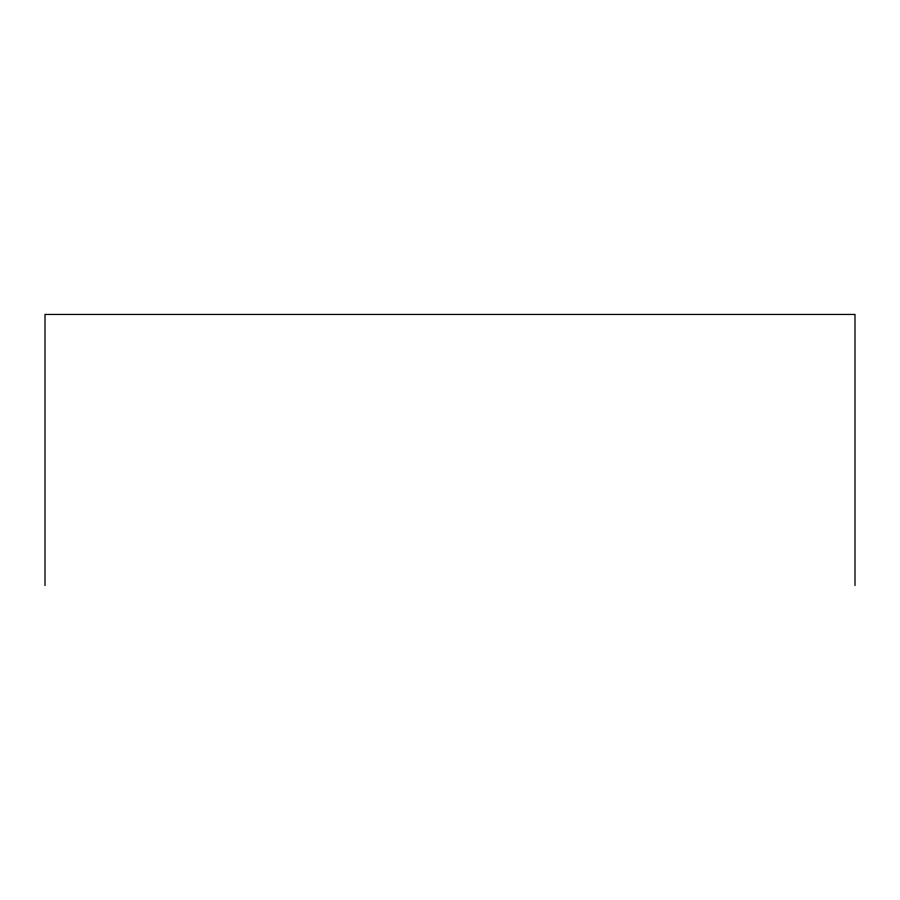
<?xml version="1.0" encoding="UTF-8"?>
<svg xmlns="http://www.w3.org/2000/svg" width="900" height="900" viewBox="0 0 900 900"><rect width="100%" height="100%" fill="white"/><g stroke="black" fill="none" stroke-linecap="round" stroke-linejoin="round"><path stroke-width="1.35" d="M855 585.551L855 314.449L45 314.449L45 585.551"/></g></svg>
